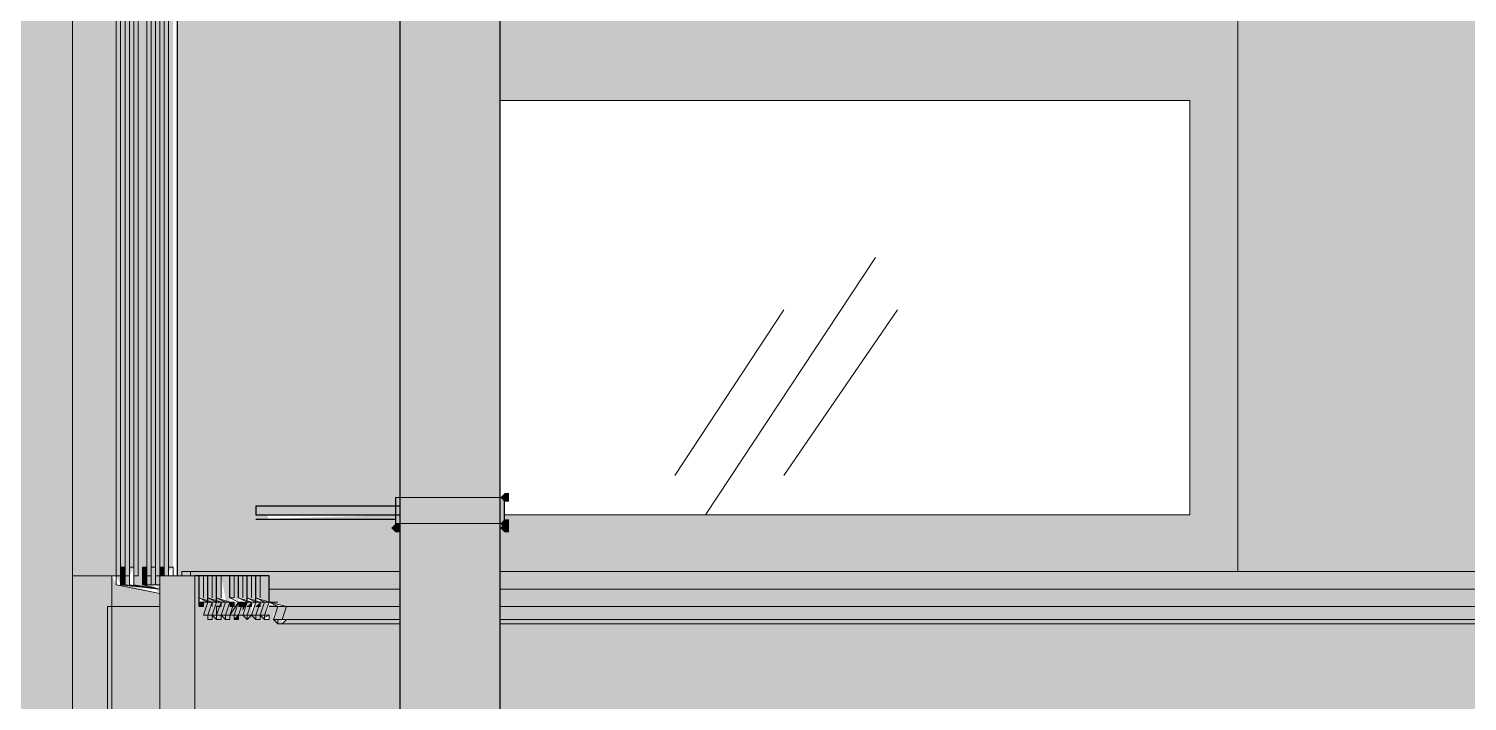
# Model space of a CAD drawing. Header units: millimetres. Extents: x -11345 to 411485, y -9810 to 73012.
# Drawn here: x 291394 to 292790, y 11793 to 12446 of the extents above; entities that cross this region are included whole.
import ezdxf

# ---------------------------------------------------------------- set-up
doc = ezdxf.new("R2010")
doc.units = ezdxf.units.MM
for name, color, linetype in [('PDF _Линии', 7, 'Continuous'), ('PDF _Стены наружные', 7, 'Continuous'), ('PDF _Стены отделка', 7, 'Continuous'), ('PDF _Узлы', 7, 'Continuous')]:
    doc.layers.add(name, color=color, linetype=linetype)
for name, color, linetype, true_color in [('PDF _Обобщенные модели', 7, 'Continuous', 0xb5bcbf), ('PDF _Ограждение', 7, 'Continuous', 0x7f7f7f), ('PDF _Окна', 7, 'Continuous', 0x383e42), ('PDF _Стены штриховка поверхности', 7, 'Continuous', 0xcacbcc)]:
    doc.layers.add(name, color=color, linetype=linetype, true_color=true_color)

msp = doc.modelspace()

# ---------------------------------------------------------------- hatches: boundary and pattern name
at = {"layer": 'PDF _Линии', "transparency": 33554559}
for points in [[(291627.44753, 11969.81413), (291623.21449, 11978.2802), (291614.74841, 11982.51324), (291606.28233, 11978.2802), (291602.0493, 11969.81413), (291606.28233, 11961.34805), (291614.74841, 11957.11501), (291623.21449, 11961.34805)], [(291585.11714, 11885.15336), (291580.8841, 11893.61944), (291572.41803, 11897.85248), (291563.95195, 11893.61944), (291559.71891, 11885.15336), (291563.95195, 11876.68728), (291572.41803, 11872.45425), (291580.8841, 11876.68728)]]:
    msp.add_hatch(color=256, dxfattribs=at).paths.add_polyline_path(points)
at = {"layer": 'PDF _Обобщенные модели', "transparency": 33554559}
for color, points in [(256, [(291813.70121, 4219.12091), (291843.33248, 4197.95572), (291847.56552, 4193.72268), (291885.66287, 4176.79053), (291889.8959, 4172.55749), (291889.8959, 4176.79053), (291851.79856, 4193.72268), (291847.56552, 4197.95572), (291889.8959, 4176.79053), (291898.36198, 4197.95572), (291906.82806, 4227.58699), (291919.52717, 4265.68433), (291919.52717, 4269.91737), (291894.12894, 4286.84953), (291885.66287, 4295.3156), (291872.96375, 4308.01472), (291868.73071, 4312.24776), (291856.0316, 4337.64599), (291851.79856, 4367.27725), (291851.79856, 4396.90852), (291856.0316, 4396.90852), (291856.0316, 4422.30675), (291851.79856, 4422.30675), (291851.79856, 4646.65779), (291822.16729, 4646.65779), (291822.16729, 5726.08256), (291851.79856, 5726.08256), (291851.79856, 6284.84363), (291856.0316, 6284.84363), (291856.0316, 6314.47489), (291851.79856, 6314.47489), (291851.79856, 6915.56634), (291856.0316, 6915.56634), (291856.0316, 6945.19761), (291851.79856, 6945.19761), (291851.79856, 7546.28905), (291856.0316, 7546.28905), (291856.0316, 7575.92032), (291851.79856, 7575.92032), (291851.79856, 8177.01177), (291856.0316, 8177.01177), (291856.0316, 8206.64304), (291851.79856, 8206.64304), (291851.79856, 8807.73448), (291856.0316, 8807.73448), (291856.0316, 8837.36575), (291851.79856, 8837.36575), (291851.79856, 9438.4572), (291856.0316, 9438.4572), (291856.0316, 9468.08846), (291851.79856, 9468.08846), (291851.79856, 10069.17991), (291856.0316, 10069.17991), (291856.0316, 10098.81118), (291851.79856, 10098.81118), (291851.79856, 10699.90262), (291856.0316, 10699.90262), (291856.0316, 10729.53389), (291851.79856, 10729.53389), (291851.79856, 11330.62534), (291856.0316, 11330.62534), (291856.0316, 11360.25661), (291851.79856, 11360.25661), (291851.79856, 11961.34805), (291856.0316, 11961.34805), (291856.0316, 11990.97932), (291851.79856, 11990.97932), (291851.79856, 12592.07076), (291856.0316, 12592.07076), (291856.0316, 12621.70203), (291851.79856, 12621.70203), (291851.79856, 13222.79348), (291856.0316, 13222.79348), (291856.0316, 13252.42475), (291851.79856, 13252.42475), (291851.79856, 13853.51619), (291856.0316, 13853.51619), (291856.0316, 13883.14746), (291750.20564, 13878.91442), (291750.20564, 13874.68138), (291614.74841, 13874.68138), (291614.74841, 13861.98227), (291648.61272, 13861.98227), (291750.20564, 13866.21531), (291750.20564, 13853.51619), (291754.43868, 13853.51619), (291754.43868, 13252.42475), (291750.20564, 13252.42475), (291750.20564, 13243.95867), (291614.74841, 13243.95867), (291614.74841, 13231.25955), (291750.20564, 13231.25955), (291750.20564, 13222.79348), (291754.43868, 13222.79348), (291754.43868, 12621.70203), (291750.20564, 12621.70203), (291750.20564, 12613.23596), (291614.74841, 12613.23596), (291614.74841, 12604.76988), (291750.20564, 12604.76988), (291614.74841, 12600.53684), (291750.20564, 12600.53684), (291750.20564, 12592.07076), (291754.43868, 12592.07076), (291754.43868, 11990.97932), (291750.20564, 11990.97932), (291750.20564, 11982.51324), (291614.74841, 11982.51324), (291614.74841, 11974.04717), (291750.20564, 11974.04717), (291614.74841, 11969.81413), (291750.20564, 11969.81413), (291750.20564, 11961.34805), (291754.43868, 11961.34805), (291754.43868, 11360.25661), (291750.20564, 11360.25661), (291750.20564, 11351.79053), (291614.74841, 11351.79053), (291614.74841, 11343.32445), (291750.20564, 11343.32445), (291614.74841, 11339.09141), (291750.20564, 11339.09141), (291750.20564, 11330.62534), (291754.43868, 11330.62534), (291754.43868, 10729.53389), (291750.20564, 10729.53389), (291750.20564, 10721.06781), (291614.74841, 10721.06781), (291614.74841, 10712.60174), (291750.20564, 10712.60174), (291614.74841, 10708.3687), (291750.20564, 10708.3687), (291750.20564, 10699.90262), (291754.43868, 10699.90262), (291754.43868, 10098.81118), (291750.20564, 10098.81118), (291750.20564, 10090.3451), (291614.74841, 10090.3451), (291614.74841, 10081.87902), (291750.20564, 10081.87902), (291614.74841, 10077.64599), (291750.20564, 10077.64599), (291750.20564, 10069.17991), (291754.43868, 10069.17991), (291754.43868, 9468.08846), (291750.20564, 9468.08846), (291750.20564, 9459.62239), (291614.74841, 9459.62239), (291614.74841, 9446.92327), (291750.20564, 9446.92327), (291750.20564, 9438.4572), (291754.43868, 9438.4572), (291754.43868, 8837.36575), (291750.20564, 8837.36575), (291750.20564, 8828.89967), (291614.74841, 8828.89967), (291614.74841, 8816.20056), (291750.20564, 8816.20056), (291750.20564, 8807.73448), (291754.43868, 8807.73448), (291754.43868, 8206.64304), (291750.20564, 8206.64304), (291750.20564, 8198.17696), (291614.74841, 8198.17696), (291614.74841, 8185.47784), (291750.20564, 8185.47784), (291750.20564, 8177.01177), (291754.43868, 8177.01177), (291754.43868, 7575.92032), (291750.20564, 7575.92032), (291750.20564, 7567.45425), (291614.74841, 7567.45425), (291614.74841, 7554.75513), (291750.20564, 7554.75513), (291750.20564, 7546.28905), (291754.43868, 7546.28905), (291754.43868, 6945.19761), (291750.20564, 6945.19761), (291750.20564, 6936.73153), (291614.74841, 6936.73153), (291614.74841, 6924.03242), (291750.20564, 6924.03242), (291750.20564, 6915.56634), (291754.43868, 6915.56634), (291754.43868, 6314.47489), (291750.20564, 6314.47489), (291750.20564, 6306.00882), (291614.74841, 6306.00882), (291614.74841, 6293.3097), (291750.20564, 6293.3097), (291750.20564, 6284.84363), (291754.43868, 6284.84363), (291754.43868, 5683.75218), (291750.20564, 5683.75218), (291750.20564, 5675.2861), (291614.74841, 5675.2861), (291614.74841, 5662.58699), (291750.20564, 5662.58699), (291750.20564, 5658.35395), (291754.43868, 5658.35395), (291754.43868, 5053.02947), (291750.20564, 5053.02947), (291750.20564, 5048.79643), (291614.74841, 5044.56339), (291614.74841, 5031.86427), (291750.20564, 5031.86427), (291750.20564, 5027.63124), (291754.43868, 5027.63124), (291754.43868, 4422.30675), (291750.20564, 4422.30675), (291750.20564, 4418.07371), (291614.74841, 4413.84068), (291614.74841, 4401.14156), (291627.44753, 4401.14156), (291750.20564, 4405.3746), (291750.20564, 4396.90852), (291754.43868, 4396.90852), (291754.43868, 4367.27725), (291758.67172, 4337.64599), (291762.90475, 4312.24776), (291762.90475, 4308.01472), (291771.37083, 4278.38345), (291774.19286, 4275.56142), (291775.60387, 4269.91737), (291777.72039, 4267.80085), (291779.83691, 4261.4513), (291801.0021, 4231.82003), (291803.11862, 4230.76177), (291805.23514, 4227.58699), (291811.7475, 4223.02833)]), (7, [(291860.26464, 11990.97932), (291860.26464, 11995.21236), (291856.0316, 11995.21236), (291851.79856, 11990.97932), (291856.0316, 11986.74628), (291860.26464, 11986.74628)]), (7, [(291754.43868, 11961.34805), (291754.43868, 11965.58109), (291750.20564, 11965.58109), (291745.9726, 11961.34805), (291750.20564, 11957.11501), (291754.43868, 11957.11501)]), (7, [(291860.26464, 11965.58109), (291860.26464, 11969.81413), (291856.0316, 11969.81413), (291851.79856, 11965.58109), (291856.0316, 11961.34805), (291860.26464, 11961.34805)]), (7, [(291860.26464, 11961.34805), (291860.26464, 11965.58109), (291856.0316, 11965.58109), (291851.79856, 11961.34805), (291856.0316, 11957.11501), (291860.26464, 11957.11501)])]:
    msp.add_hatch(color=color, dxfattribs=at).paths.add_polyline_path(points)
at = {"layer": 'PDF _Ограждение', "true_color": 0x373f43, "transparency": 33554559}
for points in [[(291487.75726, 11923.25071), (291483.52422, 11923.25071), (291483.52422, 11906.31855), (291487.75726, 11906.31855)], [(291508.92245, 11923.25071), (291504.68941, 11923.25071), (291504.68941, 11906.31855), (291508.92245, 11906.31855)], [(291525.85461, 11923.25071), (291521.62157, 11923.25071), (291521.62157, 11914.78463), (291525.85461, 11914.78463)]]:
    msp.add_hatch(color=149, dxfattribs=at).paths.add_polyline_path(points)
h = msp.add_hatch(color=149, dxfattribs=at)
h.paths.add_polyline_path([(291513.15549, 11923.25071), (291513.15549, 11906.31855), (291517.38853, 11906.31855), (291517.38853, 11923.25071)])
h.paths.add_polyline_path([(291521.62157, 11906.31855), (291517.38853, 11906.31855), (291521.62157, 11902.08551)])
h = msp.add_hatch(color=149, dxfattribs=at)
h.paths.add_polyline_path([(291610.51537, 11889.3864), (291606.28233, 11889.3864), (291602.0493, 11876.68728), (291606.28233, 11876.68728)])
h.paths.add_polyline_path([(291606.28233, 11876.68728), (291606.28233, 11872.45425), (291610.51537, 11876.68728)])
h.paths.add_polyline_path([(291618.98145, 11889.3864), (291614.74841, 11889.3864), (291610.51537, 11876.68728), (291614.74841, 11876.68728)])
h.paths.add_polyline_path([(291618.98145, 11876.68728), (291614.74841, 11876.68728), (291614.74841, 11872.45425), (291618.98145, 11872.45425)])
h.paths.add_polyline_path([(291623.21449, 11889.3864), (291618.98145, 11893.61944), (291618.98145, 11889.3864)])
h.paths.add_polyline_path([(291627.44753, 11889.3864), (291623.21449, 11889.3864), (291618.98145, 11876.68728), (291623.21449, 11876.68728)])
h.paths.add_polyline_path([(291635.9136, 11887.26988), (291644.37968, 11885.15336), (291635.9136, 11885.15336), (291631.68056, 11872.45425), (291635.9136, 11872.45425), (291635.9136, 11868.22121), (291640.14664, 11868.22121), (291640.14664, 11872.45425), (291644.37968, 11872.45425), (291640.14664, 11868.22121), (291754.43868, 11868.22121), (291754.43868, 11919.01767), (291542.78676, 11919.01767), (291542.78676, 11914.78463), (291627.44753, 11914.78463), (291627.44753, 11889.3864), (291635.9136, 11885.15336)])
h = msp.add_hatch(color=149, dxfattribs=at)
h.paths.add_polyline_path([(298891.34133, 11902.08551), (298976.0021, 11885.15336), (298980.23514, 11885.15336), (298980.23514, 11872.45425), (298984.46818, 11872.45425), (298984.46818, 11868.22121), (299086.0611, 11868.22121), (299086.0611, 11919.01767), (298891.34133, 11919.01767)])
h.paths.add_polyline_path([(291851.79856, 11919.01767), (291851.79856, 11868.22121), (298971.76906, 11868.22121), (298971.76906, 11872.45425), (298967.53602, 11872.45425), (298971.76906, 11885.15336), (298878.64222, 11902.08551), (298878.64222, 11919.01767)])
at = {"layer": 'PDF _Ограждение', "transparency": 33554559}
for points in [[(291513.15549, 11906.31855), (291504.68941, 11906.31855), (291507.51144, 11904.90754), (291500.45638, 11906.31855), (291496.22334, 11906.31855), (291501.86739, 11904.90754), (291491.9903, 11906.31855), (291479.29118, 11906.31855), (291513.15549, 11897.85248), (291521.62157, 11897.85248), (291491.9903, 11905.26029), (291508.92245, 11903.14377), (291513.15549, 11902.08551), (291517.38853, 11902.08551), (291521.62157, 11897.85248), (291521.62157, 11902.08551)], [(291602.0493, 11889.3864), (291602.0493, 11880.92032), (291606.28233, 11889.3864)]]:
    msp.add_hatch(color=256, dxfattribs=at).paths.add_polyline_path(points)
at = {"layer": 'PDF _Ограждение', "true_color": 0x373f43, "transparency": 33554559}
h = msp.add_hatch(color=149, dxfattribs=at)
h.paths.add_polyline_path([(291593.58322, 11889.3864), (291589.35018, 11876.68728), (291593.58322, 11876.68728), (291597.81626, 11889.3864)])
h.paths.add_polyline_path([(291589.35018, 11876.68728), (291585.11714, 11876.68728), (291585.11714, 11872.45425), (291589.35018, 11872.45425)])
h.paths.add_polyline_path([(291585.11714, 11885.15336), (291580.8841, 11876.68728), (291585.11714, 11876.68728), (291589.35018, 11885.15336), (291589.35018, 11889.3864), (291585.11714, 11889.3864)])
h.paths.add_polyline_path([(291576.65107, 11889.3864), (291576.65107, 11885.15336), (291580.8841, 11889.3864)])
h.paths.add_polyline_path([(291580.8841, 11876.68728), (291576.65107, 11876.68728), (291576.65107, 11872.45425), (291580.8841, 11872.45425)])
h.paths.add_polyline_path([(291568.18499, 11889.3864), (291568.18499, 11876.68728), (291572.41803, 11889.3864)])
h.paths.add_polyline_path([(291576.65107, 11876.68728), (291576.65107, 11885.15336), (291572.41803, 11876.68728)])
h.paths.add_polyline_path([(291572.41803, 11876.68728), (291568.18499, 11876.68728), (291568.18499, 11872.45425), (291572.41803, 11872.45425)])
at = {"layer": 'PDF _Окна', "transparency": 33554687}
msp.add_hatch(color=256, dxfattribs=at).paths.add_polyline_path([(292562.949, 14137.12976), (291851.79856, 14137.12976), (291851.79856, 14099.03242), (292520.61862, 14099.03242), (292520.61862, 13688.4277), (292478.28823, 13688.4277), (292478.28823, 12503.17696), (291872.96375, 12503.17696), (291872.96375, 13688.4277), (291851.79856, 13688.4277), (291851.79856, 13252.42475), (291856.0316, 13252.42475), (291856.0316, 13222.79348), (291851.79856, 13222.79348), (291851.79856, 12621.70203), (291856.0316, 12621.70203), (291856.0316, 12592.07076), (291851.79856, 12592.07076), (291851.79856, 12376.18581), (292520.61862, 12376.18581), (292520.61862, 11974.04717), (291856.0316, 11974.04717), (291856.0316, 11961.34805), (291851.79856, 11961.34805), (291851.79856, 11919.01767), (292567.18204, 11919.01767), (292567.18204, 12452.3805), (292562.949, 14099.03242)])
at = {"layer": 'PDF _Стены наружные', "true_color": 0xe2e2e2, "transparency": 33554687}
h = msp.add_hatch(color=254, dxfattribs=at)
h.paths.add_polyline_path([(291530.08764, 11914.78463), (291530.08764, 14204.85838), (291525.85461, 14204.85838), (291525.85461, 14556.20056), (291589.35018, 14556.20056), (291589.35018, 14657.79348), (291631.68056, 14657.79348), (291631.68056, 14755.15336), (291652.84576, 14755.15336), (291652.84576, 14954.10616), (291631.68056, 14954.10616), (291631.68056, 14916.00882), (291521.62157, 14916.00882), (291521.62157, 14907.54274), (291475.05815, 14907.54274), (291475.05815, 14755.15336), (291436.9608, 14755.15336), (291436.9608, 3948.20646), (291458.12599, 3943.97342), (291475.05815, 3943.97342), (291475.05815, 3965.13861), (291483.52422, 3965.13861), (291483.52422, 6242.51324), (291475.05815, 6242.51324), (291475.05815, 7927.2625), (291479.29118, 7927.2625), (291475.05815, 7944.19466), (291479.29118, 7944.19466), (291475.05815, 10187.70498), (291475.05815, 11076.64304), (291521.62157, 11076.64304), (291521.62157, 11724.2979), (291555.48587, 11724.2979), (291555.48587, 11914.78463)])
h.paths.add_polyline_path([(291525.85461, 11914.78463), (291521.62157, 11914.78463), (291521.62157, 11885.15336), (291475.05815, 11885.15336), (291475.05815, 11914.78463), (291483.52422, 11914.78463), (291483.52422, 14175.22711), (291487.75726, 14175.22711), (291487.75726, 11914.78463), (291491.9903, 11914.78463), (291491.9903, 14175.22711), (291496.22334, 14175.22711), (291496.22334, 11914.78463), (291504.68941, 11914.78463), (291504.68941, 11923.25071), (291508.92245, 11923.25071), (291508.92245, 11914.78463), (291513.15549, 11914.78463), (291513.15549, 14175.22711), (291517.38853, 14175.22711), (291517.38853, 11914.78463), (291521.62157, 11914.78463), (291521.62157, 14175.22711), (291525.85461, 14175.22711)], flags=0)
h.paths.add_polyline_path([(291483.52422, 10187.70498), (291479.29118, 10187.70498), (291479.29118, 7944.19466), (291479.29118, 7927.2625), (291483.52422, 7927.2625)])
for points in [[(291559.71891, 11893.61944), (291563.95195, 11893.61944), (291563.95195, 11914.78463), (291559.71891, 11914.78463)], [(291572.41803, 11914.78463), (291568.18499, 11914.78463), (291568.18499, 11893.61944), (291572.41803, 11893.61944)], [(291580.8841, 11914.78463), (291576.65107, 11914.78463), (291576.65107, 11893.61944), (291580.8841, 11893.61944)], [(291593.58322, 11914.78463), (291589.35018, 11914.78463), (291589.35018, 11893.61944), (291593.58322, 11893.61944)], [(291602.0493, 11914.78463), (291597.81626, 11914.78463), (291597.81626, 11893.61944), (291602.0493, 11893.61944)], [(291610.51537, 11914.78463), (291606.28233, 11914.78463), (291606.28233, 11893.61944), (291610.51537, 11893.61944)], [(291618.98145, 11914.78463), (291614.74841, 11914.78463), (291614.74841, 11893.61944), (291618.98145, 11893.61944)], [(291559.71891, 11885.15336), (291563.95195, 11885.15336), (291563.95195, 11889.3864), (291559.71891, 11889.3864)], [(291593.58322, 11889.3864), (291589.35018, 11889.3864), (291589.35018, 11885.15336), (291593.58322, 11885.15336)], [(291602.0493, 11889.3864), (291597.81626, 11889.3864), (291597.81626, 11885.15336), (291602.0493, 11885.15336)], [(291610.51537, 11885.15336), (291610.51537, 11889.3864), (291606.28233, 11885.15336)]]:
    msp.add_hatch(color=254, dxfattribs=at).paths.add_polyline_path(points)
at = {"layer": 'PDF _Стены штриховка поверхности', "true_color": 0xfbfbf4, "transparency": 33554687}
h = msp.add_hatch(color=7, dxfattribs=at)
h.paths.add_polyline_path([(291479.29118, 11914.78463), (291483.52422, 11906.31855), (291483.52422, 11914.78463)])
h.paths.add_polyline_path([(291508.92245, 11914.78463), (291508.92245, 11906.31855), (291513.15549, 11906.31855), (291513.15549, 11914.78463)])
h.paths.add_polyline_path([(291475.05815, 11914.78463), (291475.05815, 11885.15336), (291521.62157, 11885.15336), (291521.62157, 11897.85248), (291479.29118, 11906.31855)])
h.paths.add_polyline_path([(291491.9903, 14175.22711), (291491.9903, 11914.78463), (291496.22334, 11923.25071), (291496.22334, 14175.22711)])
h.paths.add_polyline_path([(291487.75726, 11906.31855), (291517.38853, 11902.08551), (291491.9903, 11906.31855), (291491.9903, 11914.78463), (291487.75726, 11914.78463)])
h.paths.add_polyline_path([(291496.22334, 11906.31855), (291517.38853, 11902.08551), (291504.68941, 11906.31855), (291504.68941, 11914.78463), (291500.45638, 14175.22711), (291500.45638, 11914.78463), (291496.22334, 11914.78463)])
h.paths.add_polyline_path([(291525.85461, 14175.22711), (291521.62157, 14175.22711), (291521.62157, 11923.25071), (291525.85461, 11923.25071)])
h.paths.add_polyline_path([(291754.43868, 13883.14746), (291754.43868, 14484.23891), (291750.20564, 14484.23891), (291750.20564, 14492.70498), (291614.74841, 14492.70498), (291614.74841, 14505.4041), (291750.20564, 14505.4041), (291750.20564, 14509.63714), (291754.43868, 14509.63714), (291754.43868, 14568.89967), (291758.67172, 14581.59879), (291720.57437, 14568.89967), (291716.34133, 14594.2979), (291695.17614, 14657.79348), (291690.9431, 14670.49259), (291737.50652, 14687.42475), (291762.90475, 14700.12386), (291784.06995, 14721.28905), (291796.76906, 14750.92032), (291796.76906, 14755.15336), (291801.0021, 14755.15336), (291801.0021, 14869.4454), (291788.30298, 14899.07666), (291674.01095, 14954.10616), (291665.54487, 14962.57224), (291572.41803, 15004.90262), (291496.22334, 15004.90262), (291496.22334, 14907.54274), (291521.62157, 14907.54274), (291521.62157, 14916.00882), (291631.68056, 14916.00882), (291631.68056, 14954.10616), (291652.84576, 14954.10616), (291652.84576, 14755.15336), (291631.68056, 14755.15336), (291631.68056, 14657.79348), (291589.35018, 14657.79348), (291589.35018, 14556.20056), (291525.85461, 14556.20056), (291525.85461, 14204.85838), (291530.08764, 14204.85838), (291530.08764, 11919.01767), (291534.32068, 11923.25071), (291534.32068, 14204.85838), (291538.55372, 14204.85838), (291538.55372, 11914.78463), (291542.78676, 11914.78463), (291542.78676, 11919.01767), (291754.43868, 11919.01767), (291754.43868, 11961.34805), (291750.20564, 11961.34805), (291750.20564, 11969.81413), (291614.74841, 11969.81413), (291614.74841, 11982.51324), (291750.20564, 11982.51324), (291750.20564, 11990.97932), (291754.43868, 11990.97932), (291754.43868, 12592.07076), (291750.20564, 12592.07076), (291750.20564, 12600.53684), (291614.74841, 12600.53684), (291614.74841, 12613.23596), (291750.20564, 12613.23596), (291750.20564, 12621.70203), (291754.43868, 12621.70203), (291754.43868, 13222.79348), (291750.20564, 13222.79348), (291750.20564, 13231.25955), (291614.74841, 13231.25955), (291614.74841, 13243.95867), (291750.20564, 13243.95867), (291750.20564, 13252.42475), (291754.43868, 13252.42475), (291754.43868, 13853.51619), (291750.20564, 13853.51619), (291750.20564, 13861.98227), (291614.74841, 13861.98227), (291614.74841, 13874.68138), (291750.20564, 13874.68138), (291750.20564, 13883.14746)])
h.paths.add_polyline_path([(291542.78676, 14175.22711), (291542.78676, 14204.85838), (291547.0198, 14204.85838), (291547.0198, 14175.22711)], flags=0)
h.paths.add_polyline_path([(291555.48587, 14175.22711), (291555.48587, 14204.85838), (291559.71891, 14204.85838), (291559.71891, 14175.22711)], flags=0)
h.paths.add_polyline_path([(291563.95195, 14175.22711), (291563.95195, 14204.85838), (291568.18499, 14204.85838), (291568.18499, 14175.22711)], flags=0)
h.paths.add_polyline_path([(291572.41803, 14175.22711), (291572.41803, 14204.85838), (291576.65107, 14204.85838), (291576.65107, 14175.22711)], flags=0)
h.paths.add_polyline_path([(291521.62157, 11914.78463), (291517.38853, 11914.78463), (291517.38853, 11906.31855), (291521.62157, 11906.31855)])
for points in [[(291898.36198, 14746.68728), (291898.36198, 14738.22121), (291932.22629, 14746.68728), (291961.85756, 14657.79348), (291966.09059, 14649.3274), (291915.29413, 14632.39525), (291894.12894, 14619.69613), (291872.96375, 14598.53094), (291856.0316, 14568.89967), (291856.0316, 14556.20056), (291851.79856, 14539.2684), (291851.79856, 14509.63714), (291856.0316, 14509.63714), (291856.0316, 14484.23891), (291851.79856, 14484.23891), (291851.79856, 14137.12976), (292562.949, 14137.12976), (292562.949, 14204.85838), (292567.18204, 11919.01767), (298878.64222, 11919.01767), (298878.64222, 11902.08551), (298976.0021, 11885.15336), (298971.76906, 11885.15336), (298967.53602, 11872.45425), (298971.76906, 11872.45425), (298971.76906, 11868.22121), (291851.79856, 11868.22121), (291851.79856, 11360.25661), (291856.0316, 11360.25661), (291856.0316, 11330.62534), (291851.79856, 11330.62534), (291851.79856, 10729.53389), (291856.0316, 10729.53389), (291856.0316, 10699.90262), (291851.79856, 10699.90262), (291851.79856, 10276.59879), (292567.18204, 10276.59879), (292562.949, 8016.15631), (291851.79856, 8016.15631), (291851.79856, 7575.92032), (291856.0316, 7575.92032), (291856.0316, 7546.28905), (291851.79856, 7546.28905), (291851.79856, 6945.19761), (291856.0316, 6945.19761), (291856.0316, 6915.56634), (291851.79856, 6915.56634), (291851.79856, 6314.47489), (291856.0316, 6314.47489), (291856.0316, 6284.84363), (291851.79856, 6284.84363), (291851.79856, 6276.37755), (292507.9195, 6276.37755), (292507.9195, 4079.43065), (295970.54487, 4079.43065), (295970.54487, 5391.67253), (295979.01095, 5391.67253), (295979.01095, 5108.05897), (295987.47702, 5108.05897), (295987.47702, 5412.83773), (297054.20269, 5412.83773), (297054.20269, 6123.98817), (297033.0375, 6123.98817), (297033.0375, 6094.3569), (297028.80446, 6094.3569), (297028.80446, 6123.98817), (297003.40623, 6123.98817), (297003.40623, 6128.22121), (297028.80446, 6128.22121), (297028.80446, 6157.85248), (297033.0375, 6157.85248), (297033.0375, 6526.12681), (296956.84281, 6526.12681), (296956.84281, 6589.62239), (297388.61272, 6915.56634), (297426.71006, 6945.19761), (297532.53602, 7025.62534), (297638.36198, 6945.19761), (298108.22924, 6589.62239), (298108.22924, 6526.12681), (298032.03455, 6526.12681), (298032.03455, 6157.85248), (298036.26759, 6157.85248), (298036.26759, 6128.22121), (298061.66582, 6128.22121), (298061.66582, 6123.98817), (298036.26759, 6123.98817), (298036.26759, 6094.3569), (298032.03455, 6094.3569), (298032.03455, 5412.83773), (298544.23219, 5412.83773), (298544.23219, 5497.49849), (298468.0375, 5497.49849), (298468.0375, 5535.59584), (298844.77791, 5793.81118), (298878.64222, 5772.64599), (298971.76906, 5704.91737), (298976.0021, 5704.91737), (298980.23514, 5700.68433), (299086.0611, 5700.68433), (299086.0611, 6318.70793), (298946.37083, 6318.70793), (298946.37083, 6327.17401), (299086.0611, 6327.17401), (299086.0611, 6945.19761), (298946.37083, 6945.19761), (298946.37083, 6957.89672), (299086.0611, 6957.89672), (299086.0611, 7575.92032), (298946.37083, 7575.92032), (298946.37083, 7584.3864), (299086.0611, 7584.3864), (299086.0611, 8202.41), (298946.37083, 8202.41), (298946.37083, 8215.10911), (299086.0611, 8215.10911), (299086.0611, 8833.13271), (298946.37083, 8833.13271), (298946.37083, 8841.59879), (299086.0611, 8841.59879), (299086.0611, 9459.62239), (298946.37083, 9459.62239), (298946.37083, 9472.3215), (299086.0611, 9472.3215), (299086.0611, 10090.3451), (298946.37083, 10090.3451), (298946.37083, 10098.81118), (299086.0611, 10098.81118), (299086.0611, 10716.83478), (298946.37083, 10716.83478), (298946.37083, 10729.53389), (299086.0611, 10729.53389), (299086.0611, 11347.55749), (298946.37083, 11347.55749), (298946.37083, 11356.02357), (299086.0611, 11356.02357), (299086.0611, 11868.22121), (298984.46818, 11868.22121), (298980.23514, 11872.45425), (298980.23514, 11885.15336), (298891.34133, 11902.08551), (298891.34133, 11919.01767), (299086.0611, 11919.01767), (299086.0611, 11974.04717), (298946.37083, 11974.04717), (298946.37083, 11986.74628), (299086.0611, 11986.74628), (299086.0611, 12604.76988), (298946.37083, 12604.76988), (298946.37083, 12613.23596), (299086.0611, 12613.23596), (299086.0611, 13231.25955), (298946.37083, 13235.49259), (298946.37083, 13243.95867), (299086.0611, 13243.95867), (299086.0611, 13861.98227), (298946.37083, 13861.98227), (298946.37083, 13870.44835), (299086.0611, 13870.44835), (299086.0611, 14488.47194), (298946.37083, 14492.70498), (298946.37083, 14501.17106), (299086.0611, 14501.17106), (299086.0611, 14509.63714), (299090.29413, 14547.73448), (299090.29413, 14581.59879), (299086.0611, 14581.59879), (299056.42983, 14568.89967), (299047.96375, 14594.2979), (299026.79856, 14657.79348), (299031.0316, 14657.79348), (299026.79856, 14666.25955), (299073.36198, 14683.19171), (299098.76021, 14695.89082), (299119.9254, 14717.05602), (299132.62452, 14746.68728), (299136.85756, 14755.15336), (299136.85756, 14869.4454), (299111.45933, 14924.47489), (299111.45933, 14954.10616), (292084.61567, 14954.10616), (292084.61567, 14755.15336), (292059.21744, 14767.85248), (292038.05225, 14776.31855), (291902.59502, 14844.04717), (291902.59502, 14755.15336)], [(291487.75726, 14175.22711), (291483.52422, 14175.22711), (291483.52422, 11923.25071), (291487.75726, 11923.25071)], [(291517.38853, 14175.22711), (291513.15549, 14175.22711), (291513.15549, 11923.25071), (291517.38853, 11923.25071)]]:
    msp.add_hatch(color=7, dxfattribs=at).paths.add_polyline_path(points)
h = msp.add_hatch(color=7, dxfattribs=at)
h.paths.add_polyline_path([(291614.74841, 11914.78463), (291610.51537, 11914.78463), (291610.51537, 11893.61944), (291614.74841, 11889.3864)])
h.paths.add_polyline_path([(291585.11714, 11893.61944), (291585.11714, 11889.3864), (291589.35018, 11889.3864), (291589.35018, 11914.78463), (291580.8841, 11914.78463)])
h.paths.add_polyline_path([(291563.95195, 11893.61944), (291568.18499, 11889.3864), (291568.18499, 11914.78463), (291563.95195, 11914.78463)])
h.paths.add_polyline_path([(291572.41803, 11893.61944), (291576.65107, 11889.3864), (291576.65107, 11914.78463), (291572.41803, 11914.78463)])
h.paths.add_polyline_path([(291610.51537, 11889.3864), (291610.51537, 11885.15336), (291614.74841, 11889.3864)])
h.paths.add_polyline_path([(291614.74841, 11885.15336), (291614.74841, 11876.68728), (291618.98145, 11876.68728), (291623.21449, 11885.15336), (291623.21449, 11889.3864), (291618.98145, 11889.3864), (291618.98145, 11885.15336)])
h.paths.add_polyline_path([(291576.65107, 11885.15336), (291576.65107, 11876.68728), (291580.8841, 11876.68728), (291585.11714, 11885.15336), (291585.11714, 11889.3864), (291580.8841, 11889.3864), (291580.8841, 11885.15336)])
h.paths.add_polyline_path([(291572.41803, 11885.15336), (291568.18499, 11876.68728), (291572.41803, 11876.68728), (291576.65107, 11885.15336), (291576.65107, 11889.3864), (291572.41803, 11889.3864)])
h.paths.add_polyline_path([(291589.35018, 11885.15336), (291585.11714, 11876.68728), (291589.35018, 11876.68728), (291593.58322, 11885.15336), (291593.58322, 11889.3864)])
h.paths.add_polyline_path([(291597.81626, 11876.68728), (291597.81626, 11872.45425), (291593.58322, 11872.45425)])
h.paths.add_polyline_path([(291593.58322, 11880.92032), (291593.58322, 11876.68728), (291589.35018, 11876.68728), (291589.35018, 11872.45425), (291585.11714, 11872.45425), (291585.11714, 11876.68728), (291580.8841, 11876.68728), (291580.8841, 11872.45425), (291576.65107, 11872.45425), (291576.65107, 11876.68728), (291572.41803, 11876.68728), (291572.41803, 11872.45425), (291568.18499, 11872.45425), (291568.18499, 11876.68728), (291563.95195, 11876.68728), (291568.18499, 11885.15336), (291568.18499, 11889.3864), (291563.95195, 11889.3864), (291563.95195, 11885.15336), (291559.71891, 11885.15336), (291559.71891, 11914.78463), (291555.48587, 11914.78463), (291555.48587, 11724.2979), (291635.9136, 11728.53094), (291635.9136, 11724.2979), (291555.48587, 11724.2979), (291521.62157, 11724.2979), (291521.62157, 4079.43065), (291525.85461, 4079.43065), (291525.85461, 11076.64304), (291530.08764, 11076.64304), (291530.08764, 4079.43065), (291538.55372, 4079.43065), (291534.32068, 11076.64304), (291538.55372, 11076.64304), (291538.55372, 4079.43065), (291745.9726, 4079.43065), (291745.9726, 4401.14156), (291614.74841, 4405.3746), (291614.74841, 4418.07371), (291745.9726, 4418.07371), (291745.9726, 5031.86427), (291614.74841, 5031.86427), (291614.74841, 5048.79643), (291745.9726, 5048.79643), (291745.9726, 5662.58699), (291614.74841, 5662.58699), (291614.74841, 5675.2861), (291745.9726, 5675.2861), (291745.9726, 6276.37755), (291754.43868, 6276.37755), (291754.43868, 6284.84363), (291750.20564, 6284.84363), (291750.20564, 6293.3097), (291614.74841, 6293.3097), (291614.74841, 6306.00882), (291750.20564, 6306.00882), (291750.20564, 6314.47489), (291754.43868, 6314.47489), (291754.43868, 6915.56634), (291750.20564, 6915.56634), (291750.20564, 6924.03242), (291614.74841, 6924.03242), (291614.74841, 6936.73153), (291750.20564, 6936.73153), (291750.20564, 6945.19761), (291754.43868, 6945.19761), (291754.43868, 7546.28905), (291750.20564, 7546.28905), (291750.20564, 7554.75513), (291614.74841, 7554.75513), (291614.74841, 7567.45425), (291750.20564, 7567.45425), (291750.20564, 7575.92032), (291754.43868, 7575.92032), (291754.43868, 8177.01177), (291750.20564, 8177.01177), (291750.20564, 8185.47784), (291614.74841, 8185.47784), (291614.74841, 8198.17696), (291750.20564, 8198.17696), (291750.20564, 8206.64304), (291754.43868, 8206.64304), (291754.43868, 8807.73448), (291750.20564, 8807.73448), (291750.20564, 8816.20056), (291614.74841, 8816.20056), (291614.74841, 8828.89967), (291750.20564, 8828.89967), (291750.20564, 8837.36575), (291754.43868, 8837.36575), (291754.43868, 9438.4572), (291750.20564, 9438.4572), (291750.20564, 9446.92327), (291614.74841, 9446.92327), (291614.74841, 9459.62239), (291750.20564, 9459.62239), (291750.20564, 9468.08846), (291754.43868, 9468.08846), (291754.43868, 10069.17991), (291750.20564, 10069.17991), (291750.20564, 10077.64599), (291614.74841, 10077.64599), (291614.74841, 10090.3451), (291750.20564, 10090.3451), (291750.20564, 10098.81118), (291754.43868, 10098.81118), (291754.43868, 10699.90262), (291750.20564, 10699.90262), (291750.20564, 10708.3687), (291614.74841, 10708.3687), (291614.74841, 10721.06781), (291750.20564, 10721.06781), (291750.20564, 10729.53389), (291754.43868, 10729.53389), (291754.43868, 11330.62534), (291750.20564, 11330.62534), (291750.20564, 11339.09141), (291614.74841, 11339.09141), (291614.74841, 11351.79053), (291750.20564, 11351.79053), (291750.20564, 11360.25661), (291754.43868, 11360.25661), (291754.43868, 11868.22121), (291635.9136, 11868.22121), (291635.9136, 11872.45425), (291631.68056, 11872.45425), (291631.68056, 11876.68728), (291635.9136, 11885.15336), (291627.44753, 11885.15336), (291623.21449, 11876.68728), (291627.44753, 11876.68728), (291627.44753, 11872.45425), (291623.21449, 11872.45425), (291623.21449, 11876.68728), (291618.98145, 11876.68728), (291618.98145, 11872.45425), (291614.74841, 11872.45425), (291614.74841, 11876.68728), (291610.51537, 11876.68728), (291606.28233, 11872.45425), (291606.28233, 11876.68728), (291610.51537, 11876.68728), (291610.51537, 11885.15336), (291606.28233, 11885.15336), (291602.0493, 11876.68728), (291602.0493, 11885.15336), (291597.81626, 11885.15336)], flags=0)
h.paths.add_polyline_path([(291618.98145, 11893.61944), (291623.21449, 11889.3864), (291627.44753, 11889.3864), (291627.44753, 11914.78463), (291618.98145, 11914.78463)])
h.paths.add_polyline_path([(291606.28233, 11914.78463), (291602.0493, 11914.78463), (291602.0493, 11893.61944), (291606.28233, 11889.3864)])
h.paths.add_polyline_path([(291597.81626, 11914.78463), (291593.58322, 11914.78463), (291593.58322, 11893.61944), (291597.81626, 11889.3864)])
at = {"layer": 'PDF _Узлы', "true_color": 0x939393, "transparency": 33554687}
msp.add_hatch(color=252, dxfattribs=at).paths.add_polyline_path([(291995.72186, 15072.63124), (289929.99915, 16012.36575), (289929.99915, 8922.02652), (290103.55372, 8866.99702), (289929.99915, 8697.67548), (289929.99915, -1889.15342), (298916.73956, -1774.86139), (298916.73956, 2889.94687), (299399.30593, 2826.4513), (299399.30593, 2898.41295), (298205.58912, 3059.2684), (296423.47997, 3351.34805), (295970.54487, 3427.54274), (295970.54487, 3351.34805), (295403.31773, 3427.54274), (291436.9608, 3948.20646), (291436.9608, 15072.63124), (291521.62157, 15030.30085), (292084.61567, 14755.15336), (292084.61567, 15030.30085)])

# ---------------------------------------------------------------- linework, layer by layer
at = {"layer": 'PDF _Линии', "lineweight": 9}
msp.add_lwpolyline([(289929.99915, -1889.15342), (298916.73956, -1774.86139), (298916.73956, 2889.94687), (299399.30593, 2826.4513), (299399.30593, 2898.41295), (298205.58912, 3059.2684), (295970.54487, 3427.54274), (295970.54487, 3351.34805), (291436.9608, 3948.20646), (291436.9608, 15072.63124), (292084.61567, 14755.15336), (292084.61567, 15030.30085), (289929.99915, 16012.36575)], dxfattribs=at)
at = {"layer": 'PDF _Линии', "lineweight": 30}
for points in [[(291762.90475, 14602.76398), (291758.67172, 14594.2979), (291758.67172, 14585.83183), (291754.43868, 14577.36575), (291754.43868, 14573.13271), (291754.43868, 14564.66663), (291754.43868, 14556.20056), (291754.43868, 14547.73448), (291754.43868, 14543.50144), (291754.43868, 14501.17106), (291754.43868, 4409.60764)], [(291851.79856, 4409.60764), (291851.79856, 14501.17106), (291851.79856, 14543.50144), (291851.79856, 14539.2684)], [(291538.55372, 11914.78463), (291538.55372, 14175.22711), (291530.08764, 14175.22711), (291525.85461, 14175.22711), (291525.85461, 14204.85838), (291530.08764, 14204.85838)], [(291750.20564, 11990.97932), (291750.20564, 11965.58109), (291750.20564, 11961.34805)], [(291856.0316, 11961.34805), (291856.0316, 11965.58109), (291856.0316, 11990.97932)], [(291754.43868, 11982.51324), (291614.74841, 11982.51324), (291614.74841, 11978.2802), (291614.74841, 11974.04717), (291754.43868, 11974.04717)], [(291614.74841, 11969.81413), (291750.20564, 11969.81413)], [(291627.44753, 11889.3864), (291627.44753, 11914.78463), (291555.48587, 11914.78463)], [(291563.95195, 11885.15336), (291559.71891, 11885.15336), (291559.71891, 11914.78463)], [(291568.18499, 11889.3864), (291568.18499, 11914.78463)], [(291576.65107, 11889.3864), (291576.65107, 11914.78463)], [(291589.35018, 11893.61944), (291589.35018, 11914.78463)], [(291597.81626, 11893.61944), (291597.81626, 11914.78463)], [(291606.28233, 11889.3864), (291606.28233, 11914.78463)], [(291614.74841, 11889.3864), (291614.74841, 11914.78463)], [(291580.8841, 11885.15336), (291576.65107, 11885.15336)], [(291593.58322, 11885.15336), (291589.35018, 11885.15336)], [(291602.0493, 11885.15336), (291597.81626, 11885.15336)], [(291610.51537, 11885.15336), (291606.28233, 11885.15336)], [(291618.98145, 11885.15336), (291614.74841, 11885.15336)], [(291635.9136, 11885.15336), (291627.44753, 11885.15336)]]:
    msp.add_lwpolyline(points, dxfattribs=at)
at = {"layer": 'PDF _Обобщенные модели', "color": 7, "lineweight": 18}
for points in [[(291750.20564, 11990.97932), (291856.0316, 11990.97932)], [(291750.20564, 11965.58109), (291856.0316, 11965.58109)]]:
    msp.add_lwpolyline(points, dxfattribs=at)
at = {"layer": 'PDF _Обобщенные модели', "lineweight": 0}
for points in [[(291750.20564, 11974.04717), (291614.74841, 11974.04717), (291750.20564, 11974.04717)], [(291750.20564, 11969.81413), (291614.74841, 11969.81413), (291750.20564, 11969.81413)]]:
    msp.add_lwpolyline(points, dxfattribs=at)
at = {"layer": 'PDF _Ограждение', "color": 7, "lineweight": 9}
for points in [[(291479.29118, 11923.25071), (291479.29118, 11906.31855), (291479.29118, 11923.25071), (291479.29118, 11906.31855), (291521.62157, 11897.85248), (291479.29118, 11906.31855), (291521.62157, 11897.85248)], [(291479.29118, 11923.25071), (291479.29118, 11923.25071)], [(291483.52422, 11923.25071), (291487.75726, 11923.25071), (291487.75726, 11906.31855), (291521.62157, 11902.08551), (291483.52422, 11906.31855), (291483.52422, 11923.25071), (291483.52422, 11906.31855), (291487.75726, 11906.31855)], [(291496.22334, 11923.25071), (291496.22334, 11906.31855), (291521.62157, 11902.08551), (291504.68941, 11906.31855), (291504.68941, 11923.25071), (291504.68941, 11906.31855), (291521.62157, 11902.08551)], [(291496.22334, 11923.25071), (291496.22334, 11923.25071)], [(291504.68941, 11923.25071), (291508.92245, 11923.25071), (291508.92245, 11906.31855), (291521.62157, 11906.31855), (291513.15549, 11906.31855), (291513.15549, 11923.25071), (291513.15549, 11906.31855), (291521.62157, 11906.31855), (291517.38853, 11906.31855), (291517.38853, 11923.25071), (291513.15549, 11923.25071)], [(291521.62157, 11914.78463), (291521.62157, 11923.25071), (291521.62157, 11914.78463)], [(291521.62157, 11923.25071), (291525.85461, 11923.25071), (291525.85461, 11914.78463)], [(291534.32068, 11923.25071), (291534.32068, 11914.78463), (291534.32068, 11923.25071), (291530.08764, 11923.25071), (291530.08764, 11914.78463)], [(291534.32068, 11923.25071), (291534.32068, 11923.25071)], [(291542.78676, 11914.78463), (291542.78676, 11919.01767), (291542.78676, 11914.78463)], [(291542.78676, 11919.01767), (291551.25284, 11919.01767), (291551.25284, 11914.78463)], [(291754.43868, 11919.01767), (291551.25284, 11919.01767)], [(291851.79856, 11919.01767), (298878.64222, 11919.01767), (298878.64222, 11902.08551)], [(291479.29118, 11906.31855), (291479.29118, 11906.31855)], [(291496.22334, 11906.31855), (291496.22334, 11906.31855)], [(291508.92245, 11906.31855), (291504.68941, 11906.31855)], [(291517.38853, 11906.31855), (291513.15549, 11906.31855)], [(291559.71891, 11889.3864), (291568.18499, 11889.3864), (291563.95195, 11876.68728), (291568.18499, 11876.68728), (291568.18499, 11872.45425), (291568.18499, 11876.68728), (291563.95195, 11876.68728), (291568.18499, 11889.3864), (291559.71891, 11893.61944), (291572.41803, 11889.3864), (291568.18499, 11876.68728), (291572.41803, 11876.68728), (291572.41803, 11872.45425), (291568.18499, 11872.45425)], [(291576.65107, 11872.45425), (291580.8841, 11872.45425), (291580.8841, 11876.68728), (291576.65107, 11876.68728), (291580.8841, 11889.3864), (291568.18499, 11893.61944), (291576.65107, 11889.3864), (291572.41803, 11876.68728), (291576.65107, 11876.68728), (291576.65107, 11872.45425), (291572.41803, 11876.68728), (291576.65107, 11876.68728), (291572.41803, 11876.68728), (291576.65107, 11889.3864), (291572.41803, 11889.3864), (291568.18499, 11889.3864)], [(291580.8841, 11889.3864), (291576.65107, 11889.3864), (291585.11714, 11889.3864), (291580.8841, 11876.68728), (291585.11714, 11876.68728), (291580.8841, 11876.68728), (291585.11714, 11872.45425), (291585.11714, 11876.68728), (291580.8841, 11876.68728), (291585.11714, 11889.3864), (291576.65107, 11893.61944), (291589.35018, 11889.3864), (291585.11714, 11876.68728), (291589.35018, 11876.68728), (291589.35018, 11872.45425), (291585.11714, 11872.45425)], [(291593.58322, 11872.45425), (291597.81626, 11872.45425), (291597.81626, 11876.68728), (291593.58322, 11876.68728), (291597.81626, 11889.3864), (291589.35018, 11893.61944), (291597.81626, 11889.3864), (291589.35018, 11876.68728), (291597.81626, 11876.68728), (291593.58322, 11872.45425), (291593.58322, 11876.68728), (291589.35018, 11876.68728), (291593.58322, 11889.3864), (291589.35018, 11889.3864), (291585.11714, 11889.3864)], [(291597.81626, 11889.3864), (291602.0493, 11889.3864), (291597.81626, 11876.68728), (291602.0493, 11876.68728), (291606.28233, 11872.45425), (291606.28233, 11876.68728), (291602.0493, 11876.68728), (291606.28233, 11889.3864), (291597.81626, 11893.61944), (291610.51537, 11889.3864), (291606.28233, 11876.68728), (291610.51537, 11876.68728), (291606.28233, 11872.45425)], [(291597.81626, 11889.3864), (291597.81626, 11889.3864)], [(291610.51537, 11889.3864), (291606.28233, 11889.3864), (291614.74841, 11889.3864), (291610.51537, 11876.68728), (291614.74841, 11876.68728), (291610.51537, 11876.68728), (291614.74841, 11872.45425), (291614.74841, 11876.68728), (291610.51537, 11876.68728), (291614.74841, 11889.3864), (291606.28233, 11893.61944), (291618.98145, 11889.3864), (291614.74841, 11876.68728), (291618.98145, 11876.68728), (291618.98145, 11872.45425), (291614.74841, 11872.45425)], [(291618.98145, 11889.3864), (291614.74841, 11889.3864), (291623.21449, 11889.3864), (291618.98145, 11876.68728), (291623.21449, 11876.68728), (291618.98145, 11876.68728), (291623.21449, 11872.45425), (291623.21449, 11876.68728), (291618.98145, 11876.68728), (291623.21449, 11889.3864), (291614.74841, 11893.61944), (291627.44753, 11889.3864), (291623.21449, 11876.68728), (291627.44753, 11876.68728), (291627.44753, 11872.45425), (291623.21449, 11872.45425)], [(291754.43868, 11885.15336), (291644.37968, 11885.15336), (291627.44753, 11889.3864), (291623.21449, 11889.3864)], [(291754.43868, 11902.08551), (291627.44753, 11902.08551)], [(291851.79856, 11902.08551), (298878.64222, 11902.08551), (298971.76906, 11885.15336)], [(291576.65107, 11876.68728), (291572.41803, 11876.68728), (291576.65107, 11876.68728), (291572.41803, 11876.68728), (291568.18499, 11876.68728), (291563.95195, 11876.68728), (291568.18499, 11876.68728)], [(291585.11714, 11876.68728), (291580.8841, 11876.68728), (291585.11714, 11876.68728), (291580.8841, 11876.68728), (291576.65107, 11876.68728), (291572.41803, 11876.68728)], [(291606.28233, 11876.68728), (291602.0493, 11876.68728), (291606.28233, 11876.68728), (291602.0493, 11876.68728), (291597.81626, 11876.68728), (291593.58322, 11876.68728), (291589.35018, 11876.68728), (291585.11714, 11876.68728), (291580.8841, 11876.68728)], [(291593.58322, 11876.68728), (291589.35018, 11876.68728)], [(291593.58322, 11876.68728), (291593.58322, 11876.68728)], [(291597.81626, 11876.68728), (291597.81626, 11876.68728)], [(291614.74841, 11876.68728), (291610.51537, 11876.68728), (291614.74841, 11876.68728), (291610.51537, 11876.68728), (291606.28233, 11876.68728), (291602.0493, 11876.68728)], [(291623.21449, 11876.68728), (291618.98145, 11876.68728), (291623.21449, 11876.68728), (291618.98145, 11876.68728), (291614.74841, 11876.68728), (291610.51537, 11876.68728)], [(291627.44753, 11876.68728), (291623.21449, 11876.68728), (291618.98145, 11876.68728)], [(291635.9136, 11885.15336), (291644.37968, 11885.15336), (291640.14664, 11872.45425), (291754.43868, 11872.45425), (291644.37968, 11872.45425), (291640.14664, 11872.45425), (291631.68056, 11872.45425)], [(291851.79856, 11885.15336), (298971.76906, 11885.15336), (298967.53602, 11872.45425)], [(291606.28233, 11872.45425), (291606.28233, 11872.45425)], [(291631.68056, 11872.45425), (291635.9136, 11872.45425), (291631.68056, 11872.45425)], [(291635.9136, 11872.45425), (291644.37968, 11872.45425), (291640.14664, 11868.22121), (291635.9136, 11868.22121)], [(291754.43868, 11868.22121), (291640.14664, 11868.22121)], [(298971.76906, 11872.45425), (298967.53602, 11872.45425), (291851.79856, 11872.45425), (298971.76906, 11872.45425), (298971.76906, 11868.22121), (291851.79856, 11868.22121)]]:
    msp.add_lwpolyline(points, dxfattribs=at)
for points in [[(291491.9903, 11906.31855), (291521.62157, 11902.08551), (291496.22334, 11906.31855), (291496.22334, 11923.25071), (291491.9903, 11923.25071)], [(291627.44753, 11889.3864), (291635.9136, 11885.15336), (291631.68056, 11872.45425), (291635.9136, 11872.45425), (291631.68056, 11872.45425), (291635.9136, 11868.22121), (291635.9136, 11872.45425), (291631.68056, 11872.45425), (291635.9136, 11885.15336)]]:
    msp.add_lwpolyline(points, close=True, dxfattribs=at)
at = {"layer": 'PDF _Ограждение', "color": 149, "lineweight": 0, "true_color": 0x373f43}
for points in [[(291479.29118, 11906.31855), (291479.29118, 11906.31855), (291479.29118, 11906.31855)], [(291479.29118, 11906.31855), (291479.29118, 11906.31855), (291479.29118, 11906.31855)], [(291487.75726, 11906.31855), (291483.52422, 11906.31855), (291487.75726, 11906.31855)], [(291576.65107, 11889.3864), (291576.65107, 11889.3864), (291576.65107, 11889.3864)], [(291576.65107, 11889.3864), (291576.65107, 11889.3864), (291576.65107, 11889.3864)], [(291585.11714, 11889.3864), (291585.11714, 11889.3864), (291585.11714, 11889.3864)], [(291585.11714, 11889.3864), (291585.11714, 11889.3864), (291585.11714, 11889.3864)], [(291576.65107, 11876.68728), (291576.65107, 11885.15336), (291576.65107, 11876.68728)], [(291597.81626, 11872.45425), (291597.81626, 11876.68728), (291597.81626, 11872.45425)], [(291627.44753, 11876.68728), (291627.44753, 11876.68728), (291623.21449, 11874.57076)], [(291627.44753, 11876.68728), (291623.21449, 11876.68728), (291627.44753, 11876.68728)], [(291754.43868, 11872.45425), (291640.14664, 11872.45425), (291754.43868, 11872.45425)]]:
    msp.add_lwpolyline(points, dxfattribs=at)
at = {"layer": 'PDF _Ограждение', "lineweight": 0}
for points in [[(291521.62157, 11906.31855), (291513.15549, 11906.31855), (291521.62157, 11906.31855)], [(291568.18499, 11889.3864), (291568.18499, 11889.3864), (291568.18499, 11889.3864)], [(291576.65107, 11889.3864), (291576.65107, 11889.3864), (291576.65107, 11889.3864)], [(291585.11714, 11889.3864), (291585.11714, 11889.3864), (291585.11714, 11889.3864)], [(291614.74841, 11889.3864), (291614.74841, 11889.3864), (291614.74841, 11889.3864)], [(291623.21449, 11889.3864), (291623.21449, 11889.3864), (291623.21449, 11889.3864)], [(291635.9136, 11885.15336), (291635.9136, 11885.15336), (291635.9136, 11885.15336)]]:
    msp.add_lwpolyline(points, close=True, dxfattribs=at)
at = {"layer": 'PDF _Ограждение', "color": 149, "lineweight": 0, "true_color": 0x373f43}
for points in [[(291623.21449, 11889.3864), (291618.98145, 11889.3864), (291623.21449, 11889.3864)], [(291635.9136, 11889.3864), (291627.44753, 11889.3864), (291635.9136, 11889.3864)], [(291623.21449, 11876.68728), (291623.21449, 11876.68728), (291623.21449, 11876.68728)], [(291635.9136, 11885.15336), (291635.9136, 11885.15336), (291635.9136, 11885.15336)]]:
    msp.add_lwpolyline(points, close=True, dxfattribs=at)
at = {"layer": 'PDF _Ограждение', "lineweight": 0}
for points in [[(291563.95195, 11876.68728), (291563.95195, 11876.68728), (291563.95195, 11876.68728)], [(291572.41803, 11876.68728), (291572.41803, 11876.68728), (291572.41803, 11876.68728)], [(291580.8841, 11876.68728), (291580.8841, 11876.68728), (291580.8841, 11876.68728)], [(291589.35018, 11876.68728), (291589.35018, 11876.68728), (291589.35018, 11876.68728)], [(291610.51537, 11876.68728), (291610.51537, 11876.68728), (291610.51537, 11876.68728)], [(291618.98145, 11876.68728), (291618.98145, 11876.68728), (291618.98145, 11876.68728)], [(291631.68056, 11872.45425), (291631.68056, 11872.45425), (291631.68056, 11872.45425)]]:
    msp.add_lwpolyline(points, dxfattribs=at)
at = {"layer": 'PDF _Ограждение', "color": 149, "true_color": 0x373f43, "transparency": 33554559}
for points in [[(291479.29118, 11923.25071), (291479.29118, 11906.31855), (291479.29118, 11906.31855)], [(291479.29118, 11906.31855), (291479.29118, 11906.31855), (291479.29118, 11923.25071)], [(291496.22334, 11923.25071), (291496.22334, 11906.31855), (291496.22334, 11906.31855)], [(291496.22334, 11906.31855), (291496.22334, 11906.31855), (291496.22334, 11923.25071)], [(291534.32068, 11923.25071), (291534.32068, 11914.78463), (291534.32068, 11914.78463)], [(291534.32068, 11914.78463), (291534.32068, 11914.78463), (291534.32068, 11923.25071)], [(291517.38853, 11897.85248), (291521.62157, 11897.85248), (291521.62157, 11897.85248)], [(291521.62157, 11897.85248), (291521.62157, 11897.85248), (291517.38853, 11897.85248)], [(291597.81626, 11876.68728), (291597.81626, 11872.45425), (291593.58322, 11872.45425)]]:
    msp.add_solid(points, dxfattribs=at)
at = {"layer": 'PDF _Ограждение', "transparency": 33554559}
for points in [[(291521.62157, 11919.01767), (291521.62157, 11914.78463), (291521.62157, 11914.78463)], [(291568.18499, 11889.3864), (291563.95195, 11876.68728), (291563.95195, 11876.68728)], [(291563.95195, 11876.68728), (291563.95195, 11876.68728), (291568.18499, 11889.3864)], [(291576.65107, 11889.3864), (291572.41803, 11876.68728), (291572.41803, 11876.68728)], [(291572.41803, 11876.68728), (291572.41803, 11876.68728), (291576.65107, 11889.3864)], [(291585.11714, 11889.3864), (291580.8841, 11876.68728), (291580.8841, 11876.68728)], [(291580.8841, 11876.68728), (291580.8841, 11876.68728), (291585.11714, 11889.3864)], [(291593.58322, 11889.3864), (291589.35018, 11876.68728), (291589.35018, 11876.68728)], [(291589.35018, 11876.68728), (291589.35018, 11876.68728), (291593.58322, 11889.3864)], [(291597.81626, 11889.3864), (291593.58322, 11889.3864), (291593.58322, 11889.3864)], [(291614.74841, 11889.3864), (291610.51537, 11876.68728), (291610.51537, 11876.68728)], [(291610.51537, 11876.68728), (291610.51537, 11876.68728), (291614.74841, 11889.3864)], [(291623.21449, 11889.3864), (291618.98145, 11876.68728), (291618.98145, 11876.68728)], [(291618.98145, 11876.68728), (291618.98145, 11876.68728), (291623.21449, 11889.3864)], [(291635.9136, 11885.15336), (291631.68056, 11872.45425), (291631.68056, 11872.45425)], [(291631.68056, 11872.45425), (291631.68056, 11872.45425), (291635.9136, 11885.15336)]]:
    msp.add_solid(points, dxfattribs=at)
at = {"layer": 'PDF _Окна', "color": 7, "lineweight": 9}
for points in [[(291856.0316, 11974.04717), (292520.61862, 11974.04717), (292520.61862, 12376.18581), (291851.79856, 12376.18581)], [(292215.83986, 12223.79643), (292050.75136, 11974.04717)], [(292126.94605, 12172.99997), (292021.12009, 12012.14451)], [(292237.00505, 12172.99997), (292126.94605, 12012.14451)]]:
    msp.add_lwpolyline(points, dxfattribs=at)
at = {"layer": 'PDF _Стены наружные', "lineweight": 18}
for points in [[(291530.08764, 14204.85838), (291530.08764, 14175.22711), (291530.08764, 11914.78463)], [(291479.29118, 11923.25071), (291479.29118, 14175.22711), (291479.29118, 11914.78463), (291475.05815, 11914.78463)], [(291483.52422, 14175.22711), (291483.52422, 11914.78463), (291479.29118, 11914.78463)], [(291491.9903, 14175.22711), (291491.9903, 11914.78463), (291487.75726, 11914.78463)], [(291487.75726, 11923.25071), (291487.75726, 14175.22711)], [(291496.22334, 11923.25071), (291496.22334, 14175.22711)], [(291500.45638, 14175.22711), (291500.45638, 11914.78463)], [(291513.15549, 11914.78463), (291508.92245, 11914.78463), (291508.92245, 14175.22711), (291508.92245, 11923.25071)], [(291513.15549, 14175.22711), (291513.15549, 11923.25071)], [(291521.62157, 14175.22711), (291521.62157, 11914.78463), (291517.38853, 11914.78463)], [(291517.38853, 11923.25071), (291517.38853, 14175.22711)], [(291525.85461, 11923.25071), (291525.85461, 14175.22711)], [(292562.949, 14137.12976), (292567.18204, 14137.12976), (292567.18204, 11919.01767)], [(291500.45638, 12206.86427), (291500.45638, 11914.78463), (291496.22334, 11914.78463)], [(291563.95195, 11914.78463), (291563.95195, 11893.61944)], [(291572.41803, 11914.78463), (291572.41803, 11893.61944)], [(291580.8841, 11914.78463), (291580.8841, 11893.61944)], [(291593.58322, 11914.78463), (291593.58322, 11893.61944)], [(291602.0493, 11914.78463), (291602.0493, 11893.61944)], [(291610.51537, 11914.78463), (291610.51537, 11893.61944)], [(291618.98145, 11914.78463), (291618.98145, 11893.61944)], [(291563.95195, 11889.3864), (291563.95195, 11885.15336)], [(291572.41803, 11889.3864), (291572.41803, 11885.15336)], [(291580.8841, 11889.3864), (291580.8841, 11885.15336)], [(291593.58322, 11889.3864), (291593.58322, 11885.15336)], [(291602.0493, 11889.3864), (291602.0493, 11885.15336)], [(291610.51537, 11889.3864), (291610.51537, 11885.15336)], [(291618.98145, 11889.3864), (291618.98145, 11885.15336)]]:
    msp.add_lwpolyline(points, dxfattribs=at)
at = {"layer": 'PDF _Стены наружные', "color": 254, "lineweight": 0, "true_color": 0xe2e2e2}
for points in [[(291572.41803, 11893.61944), (291572.41803, 11893.61944), (291572.41803, 11893.61944)], [(291580.8841, 11893.61944), (291580.8841, 11893.61944), (291580.8841, 11893.61944)], [(291593.58322, 11893.61944), (291589.35018, 11893.61944), (291593.58322, 11893.61944)], [(291602.0493, 11893.61944), (291602.0493, 11893.61944), (291602.0493, 11893.61944)], [(291610.51537, 11893.61944), (291610.51537, 11893.61944), (291610.51537, 11893.61944)], [(291610.51537, 11885.15336), (291610.51537, 11889.3864), (291610.51537, 11885.15336)], [(291618.98145, 11893.61944), (291618.98145, 11893.61944), (291618.98145, 11893.61944)], [(291618.98145, 11885.15336), (291618.98145, 11889.3864), (291618.98145, 11885.15336)], [(291610.51537, 11885.15336), (291606.28233, 11885.15336), (291610.51537, 11885.15336)]]:
    msp.add_lwpolyline(points, dxfattribs=at)
for points in [[(291580.8841, 11889.3864), (291580.8841, 11889.3864), (291580.8841, 11889.3864)], [(291610.51537, 11889.3864), (291610.51537, 11889.3864), (291610.51537, 11889.3864)], [(291618.98145, 11889.3864), (291618.98145, 11889.3864), (291618.98145, 11889.3864)], [(291572.41803, 11885.15336), (291572.41803, 11885.15336), (291572.41803, 11885.15336)], [(291580.8841, 11885.15336), (291580.8841, 11885.15336), (291580.8841, 11885.15336)], [(291589.35018, 11885.15336), (291589.35018, 11885.15336), (291589.35018, 11885.15336)], [(291597.81626, 11885.15336), (291597.81626, 11885.15336), (291597.81626, 11885.15336)]]:
    msp.add_lwpolyline(points, close=True, dxfattribs=at)
at = {"layer": 'PDF _Стены наружные', "color": 254, "true_color": 0xe2e2e2, "transparency": 33554559}
for points in [[(291572.41803, 11889.3864), (291572.41803, 11885.15336), (291572.41803, 11885.15336)], [(291580.8841, 11889.3864), (291580.8841, 11885.15336), (291580.8841, 11885.15336)], [(291580.8841, 11885.15336), (291580.8841, 11885.15336), (291580.8841, 11889.3864)], [(291618.98145, 11889.3864), (291618.98145, 11885.15336), (291614.74841, 11885.15336)], [(291580.8841, 11885.15336), (291576.65107, 11885.15336), (291576.65107, 11885.15336)]]:
    msp.add_solid(points, dxfattribs=at)
at = {"layer": 'PDF _Стены отделка', "lineweight": 9}
for points in [[(291475.05815, 10187.70498), (291475.05815, 11914.78463), (291436.9608, 11914.78463)], [(291521.62157, 11724.2979), (291555.48587, 11724.2979), (291555.48587, 11914.78463), (291521.62157, 11914.78463), (291521.62157, 11885.15336)]]:
    msp.add_lwpolyline(points, dxfattribs=at)
msp.add_lwpolyline([(291470.82511, 11885.15336), (291470.82511, 11076.64304), (291521.62157, 11076.64304), (291521.62157, 11885.15336)], close=True, dxfattribs=at)
at = {"layer": 'PDF _Стены штриховка поверхности', "color": 7, "true_color": 0xfbfbf4, "transparency": 33554559}
for points in [[(291479.29118, 14175.22711), (291479.29118, 11923.25071), (291479.29118, 11923.25071)], [(291479.29118, 11923.25071), (291479.29118, 11923.25071), (291479.29118, 14175.22711)]]:
    msp.add_solid(points, dxfattribs=at)

doc.saveas('drawing.dxf')
